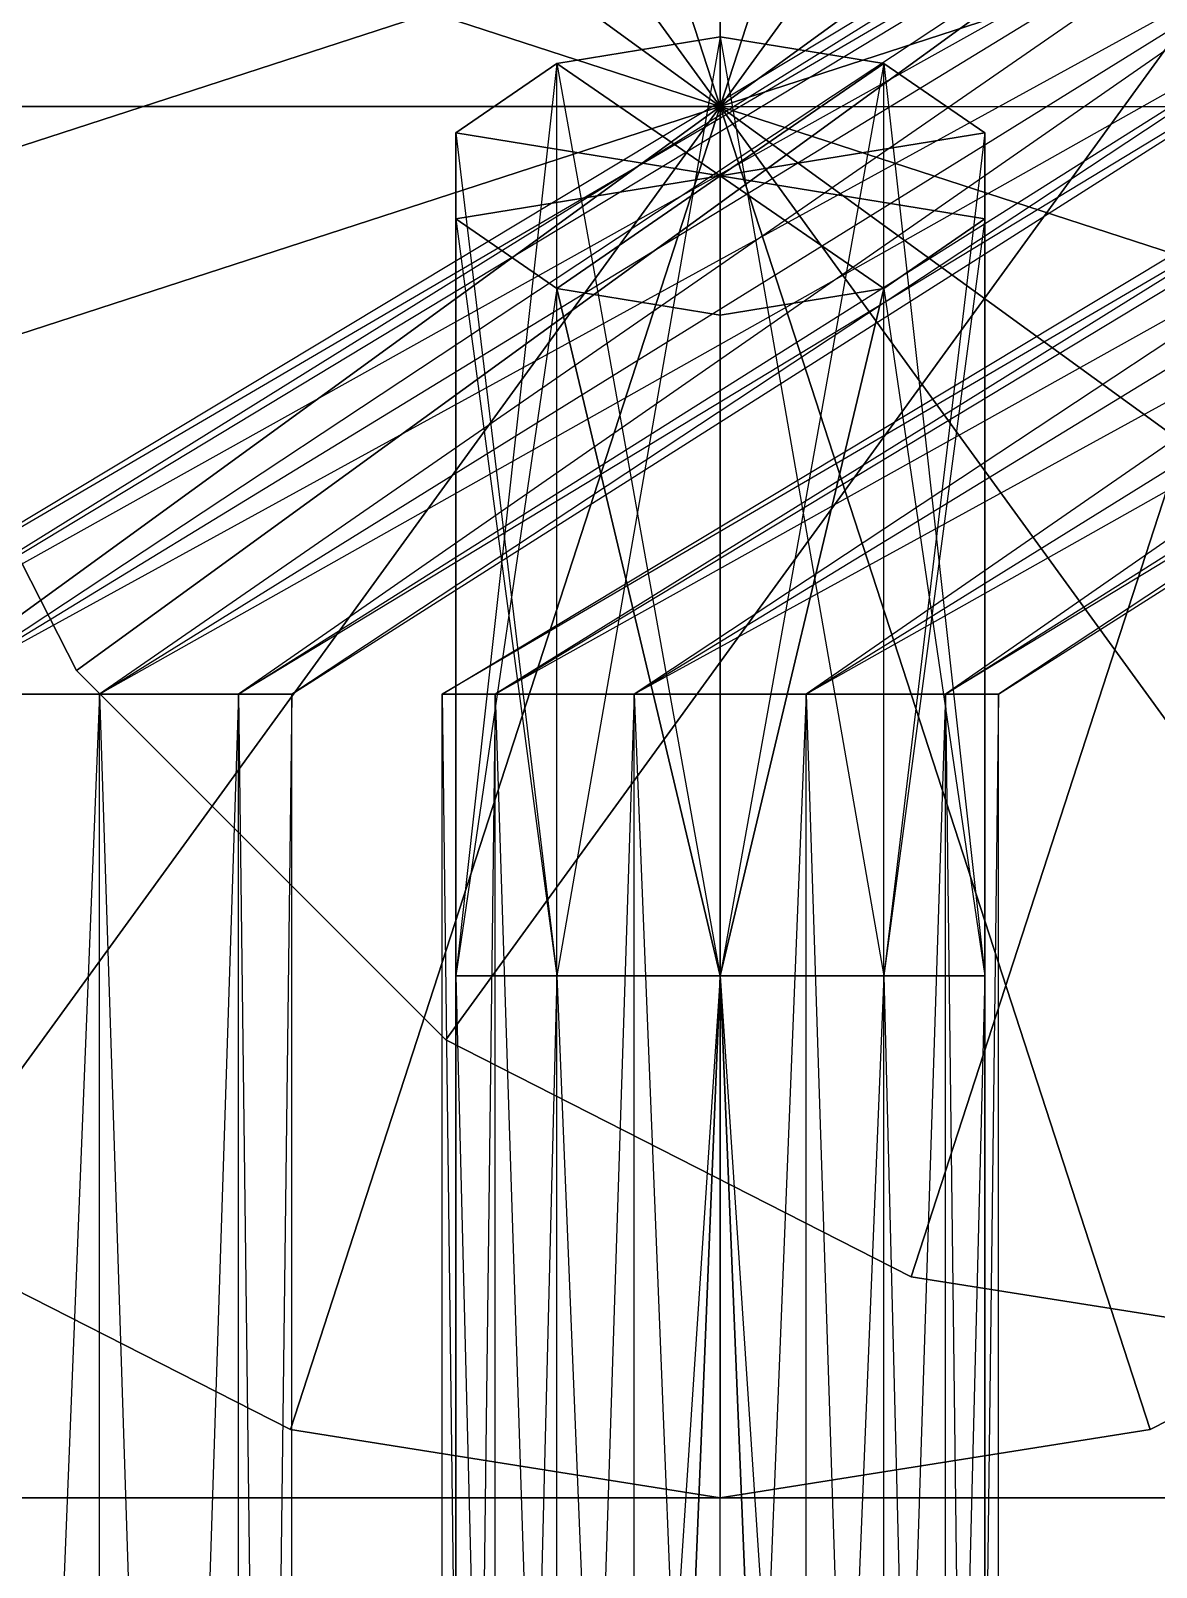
# Model space of a CAD drawing. Extents: x 0 to 4960, y -79 to 258.
# Drawn here: x 900.49 to 932.34, y 17.72 to 61.2 of the extents above; entities that cross this region are included whole.
import ezdxf

# ---------------------------------------------------------------- set-up
doc = ezdxf.new("R2010")
doc.units = 0
doc.layers.add('UB3D', color=1, linetype='CONTINUOUS')

msp = doc.modelspace()

# ---------------------------------------------------------------- linework, layer by layer
at = {"layer": 'UB3D', "color": 53}
for points in [[(920, 59.055118, -1240.944882), (920.00002, 98.425217, -1240.944882), (907.833996, 96.498308, -1240.944882)], [(920, 59.055118, -959.055118), (907.833996, 96.498308, -959.055118), (920.00002, 98.425217, -959.055118)], [(920, 59.055118, -2820.944882), (920.00002, 98.425217, -2820.944882), (907.833996, 96.498308, -2820.944882)], [(920, 59.055118, -2539.055118), (907.833996, 96.498308, -2539.055118), (920.00002, 98.425217, -2539.055118)], [(920, 59.055118, -1240.944882), (932.166004, 96.498308, -1240.944882), (920.00002, 98.425217, -1240.944882)], [(920, 59.055118, -959.055118), (920.00002, 98.425217, -959.055118), (932.166004, 96.498308, -959.055118)], [(920, 59.055118, -2820.944882), (932.166004, 96.498308, -2820.944882), (920.00002, 98.425217, -2820.944882)], [(920, 59.055118, -2539.055118), (920.00002, 98.425217, -2539.055118), (932.166004, 96.498308, -2539.055118)], [(920, 59.055118, -1240.944882), (907.833996, 96.498308, -1240.944882), (896.858868, 90.906201, -1240.944882)], [(920, 59.055118, -959.055118), (896.858868, 90.906201, -959.055118), (907.833996, 96.498308, -959.055118)], [(920, 59.055118, -2820.944882), (907.833996, 96.498308, -2820.944882), (896.858868, 90.906201, -2820.944882)], [(920, 59.055118, -2539.055118), (896.858868, 90.906201, -2539.055118), (907.833996, 96.498308, -2539.055118)], [(920, 59.055118, -1240.944882), (943.141132, 90.906201, -1240.944882), (932.166004, 96.498308, -1240.944882)], [(920, 59.055118, -959.055118), (932.166004, 96.498308, -959.055118), (943.141132, 90.906201, -959.055118)], [(920, 59.055118, -2820.944882), (943.141132, 90.906201, -2820.944882), (932.166004, 96.498308, -2820.944882)], [(920, 59.055118, -2539.055118), (932.166004, 96.498308, -2539.055118), (943.141132, 90.906201, -2539.055118)], [(920, 59.055118, -1240.944882), (896.858868, 90.906201, -1240.944882), (888.148957, 82.196289, -1240.944882)], [(920, 59.055118, -959.055118), (888.148957, 82.196289, -959.055118), (896.858868, 90.906201, -959.055118)], [(920, 59.055118, -2820.944882), (896.858868, 90.906201, -2820.944882), (888.148957, 82.196289, -2820.944882)], [(920, 59.055118, -2539.055118), (888.148957, 82.196289, -2539.055118), (896.858868, 90.906201, -2539.055118)], [(920, 59.055118, -1240.944882), (951.851043, 82.196289, -1240.944882), (943.141132, 90.906201, -1240.944882)], [(920, 59.055118, -959.055118), (943.141132, 90.906201, -959.055118), (951.851043, 82.196289, -959.055118)], [(920, 59.055118, -2820.944882), (951.851043, 82.196289, -2820.944882), (943.141132, 90.906201, -2820.944882)], [(920, 59.055118, -2539.055118), (943.141132, 90.906201, -2539.055118), (951.851043, 82.196289, -2539.055118)], [(920, 59.055118, -1240.944882), (888.148957, 82.196289, -1240.944882), (882.55685, 71.221161, -1240.944882)], [(920, 59.055118, -959.055118), (882.55685, 71.221161, -959.055118), (888.148957, 82.196289, -959.055118)], [(920, 59.055118, -2820.944882), (888.148957, 82.196289, -2820.944882), (882.55685, 71.221161, -2820.944882)], [(920, 59.055118, -2539.055118), (882.55685, 71.221161, -2539.055118), (888.148957, 82.196289, -2539.055118)], [(920, 59.055118, -1240.944882), (957.44315, 71.221161, -1240.944882), (951.851043, 82.196289, -1240.944882)], [(920, 59.055118, -959.055118), (951.851043, 82.196289, -959.055118), (957.44315, 71.221161, -959.055118)], [(920, 59.055118, -2820.944882), (957.44315, 71.221161, -2820.944882), (951.851043, 82.196289, -2820.944882)], [(920, 59.055118, -2539.055118), (951.851043, 82.196289, -2539.055118), (957.44315, 71.221161, -2539.055118)], [(920, 59.055118, -1240.944882), (882.55685, 71.221161, -1240.944882), (880.629941, 59.055138, -1240.944882)], [(920, 59.055118, -959.055118), (880.629941, 59.055098, -959.055118), (882.55685, 71.221161, -959.055118)], [(920, 59.055118, -2820.944882), (882.55685, 71.221161, -2820.944882), (880.629941, 59.055138, -2820.944882)], [(920, 59.055118, -2539.055118), (880.629941, 59.055098, -2539.055118), (882.55685, 71.221161, -2539.055118)], [(920, 59.055118, -1240.944882), (959.370059, 59.055138, -1240.944882), (957.44315, 71.221161, -1240.944882)], [(920, 59.055118, -2820.944882), (959.370059, 59.055138, -2820.944882), (957.44315, 71.221161, -2820.944882)], [(940, 70.866142, -3565.511811), (892.755925, 70.866161, -3565.511811), (895.068216, 56.266894, -3565.511811)], [(940, 70.866142, -3354.488189), (895.068216, 56.266894, -3354.488189), (892.755925, 70.866122, -3354.488189)], [(940, 70.866142, -3565.511811), (895.068216, 56.266894, -3565.511811), (901.778744, 43.09674, -3565.511811)], [(940, 70.866142, -3354.488189), (901.778744, 43.09674, -3354.488189), (895.068216, 56.266894, -3354.488189)], [(940, 70.866142, -3565.511811), (901.778744, 43.09674, -3565.511811), (912.230638, 32.644847, -3565.511811)], [(940, 70.866142, -3354.488189), (912.230638, 32.644847, -3354.488189), (901.778744, 43.09674, -3354.488189)], [(940, 70.866142, -3565.511811), (912.230638, 32.644847, -3565.511811), (925.400792, 25.934318, -3565.511811)], [(940, 70.866142, -3354.488189), (925.400792, 25.934318, -3354.488189), (912.230638, 32.644847, -3354.488189)], [(940, 70.866142, -3565.511811), (925.400792, 25.934318, -3565.511811), (940.00002, 23.622028, -3565.511811)], [(940, 70.866142, -3354.488189), (940.00002, 23.622028, -3354.488189), (925.400792, 25.934318, -3354.488189)], [(920, 59.055118, -1240.944882), (880.629941, 59.055138, -1240.944882), (882.55685, 46.889075, -1240.944882)], [(920, 59.055118, -2820.944882), (880.629941, 59.055138, -2820.944882), (882.55685, 46.889075, -2820.944882)], [(920, 59.055118, -959.055118), (882.55685, 46.889075, -959.055118), (880.629941, 59.055098, -959.055118)], [(920, 59.055118, -2539.055118), (882.55685, 46.889075, -2539.055118), (880.629941, 59.055098, -2539.055118)], [(920, 59.055118, -1240.944882), (882.55685, 46.889075, -1240.944882), (888.148957, 35.913947, -1240.944882)], [(920, 59.055118, -959.055118), (888.148957, 35.913947, -959.055118), (882.55685, 46.889075, -959.055118)], [(920, 59.055118, -2820.944882), (882.55685, 46.889075, -2820.944882), (888.148957, 35.913947, -2820.944882)], [(920, 59.055118, -2539.055118), (888.148957, 35.913947, -2539.055118), (882.55685, 46.889075, -2539.055118)], [(920, 59.055118, -1240.944882), (888.148957, 35.913947, -1240.944882), (896.858868, 27.204036, -1240.944882)], [(920, 59.055118, -959.055118), (896.858868, 27.204036, -959.055118), (888.148957, 35.913947, -959.055118)], [(920, 59.055118, -2820.944882), (888.148957, 35.913947, -2820.944882), (896.858868, 27.204036, -2820.944882)], [(920, 59.055118, -2539.055118), (896.858868, 27.204036, -2539.055118), (888.148957, 35.913947, -2539.055118)], [(920, 59.055118, -1240.944882), (896.858868, 27.204036, -1240.944882), (907.833996, 21.611928, -1240.944882)], [(920, 59.055118, -959.055118), (907.833996, 21.611928, -959.055118), (896.858868, 27.204036, -959.055118)], [(920, 59.055118, -2820.944882), (896.858868, 27.204036, -2820.944882), (907.833996, 21.611928, -2820.944882)], [(920, 59.055118, -2539.055118), (907.833996, 21.611928, -2539.055118), (896.858868, 27.204036, -2539.055118)], [(920, 59.055118, -1240.944882), (907.833996, 21.611928, -1240.944882), (920.00002, 19.68502, -1240.944882)], [(920, 59.055118, -959.055118), (920.00002, 19.68502, -959.055118), (907.833996, 21.611928, -959.055118)], [(920, 59.055118, -2820.944882), (907.833996, 21.611928, -2820.944882), (920.00002, 19.68502, -2820.944882)], [(920, 59.055118, -2539.055118), (920.00002, 19.68502, -2539.055118), (907.833996, 21.611928, -2539.055118)], [(920, 59.055118, -1240.944882), (920.00002, 19.68502, -1240.944882), (932.166004, 21.611928, -1240.944882)], [(920, 59.055118, -1240.944882), (932.166004, 21.611928, -1240.944882), (943.141132, 27.204036, -1240.944882)], [(920, 59.055118, -1240.944882), (943.141132, 27.204036, -1240.944882), (951.851043, 35.913947, -1240.944882)], [(920, 59.055118, -1240.944882), (951.851043, 35.913947, -1240.944882), (957.44315, 46.889075, -1240.944882)], [(920, 59.055118, -959.055118), (959.370059, 59.055098, -959.055118), (957.44315, 46.889075, -959.055118)], [(920, 59.055118, -959.055118), (957.44315, 46.889075, -959.055118), (951.851043, 35.913947, -959.055118)], [(920, 59.055118, -959.055118), (951.851043, 35.913947, -959.055118), (943.141132, 27.204036, -959.055118)], [(920, 59.055118, -959.055118), (943.141132, 27.204036, -959.055118), (932.166004, 21.611928, -959.055118)], [(920, 59.055118, -959.055118), (932.166004, 21.611928, -959.055118), (920.00002, 19.68502, -959.055118)], [(920, 59.055118, -2820.944882), (920.00002, 19.68502, -2820.944882), (932.166004, 21.611928, -2820.944882)], [(920, 59.055118, -2820.944882), (932.166004, 21.611928, -2820.944882), (943.141132, 27.204036, -2820.944882)], [(920, 59.055118, -2820.944882), (943.141132, 27.204036, -2820.944882), (951.851043, 35.913947, -2820.944882)], [(920, 59.055118, -2820.944882), (951.851043, 35.913947, -2820.944882), (957.44315, 46.889075, -2820.944882)], [(920, 59.055118, -2539.055118), (959.370059, 59.055098, -2539.055118), (957.44315, 46.889075, -2539.055118)], [(920, 59.055118, -2539.055118), (957.44315, 46.889075, -2539.055118), (951.851043, 35.913947, -2539.055118)], [(920, 59.055118, -2539.055118), (951.851043, 35.913947, -2539.055118), (943.141132, 27.204036, -2539.055118)], [(920, 59.055118, -2539.055118), (943.141132, 27.204036, -2539.055118), (932.166004, 21.611928, -2539.055118)], [(920, 59.055118, -2539.055118), (932.166004, 21.611928, -2539.055118), (920.00002, 19.68502, -2539.055118)], [(901.778744, 43.09674, -3565.511811), (895.068216, 56.266894, -3565.511811), (895.068216, 56.266894, -3354.488189), (901.778744, 43.09674, -3354.488189)], [(912.230638, 32.644847, -3565.511811), (901.778744, 43.09674, -3565.511811), (901.778744, 43.09674, -3354.488189), (912.230638, 32.644847, -3354.488189)], [(925.400792, 25.934318, -3565.511811), (912.230638, 32.644847, -3565.511811), (912.230638, 32.644847, -3354.488189), (925.400792, 25.934318, -3354.488189)], [(907.833996, 21.611928, -1240.944882), (896.858868, 27.204036, -1240.944882), (896.858868, 27.204036, -959.055118), (907.833996, 21.611928, -959.055118)], [(907.833996, 21.611928, -2820.944882), (896.858868, 27.204036, -2820.944882), (896.858868, 27.204036, -2539.055118), (907.833996, 21.611928, -2539.055118)], [(943.141132, 27.204036, -1240.944882), (932.166004, 21.611928, -1240.944882), (932.166004, 21.611928, -959.055118), (943.141132, 27.204036, -959.055118)], [(943.141132, 27.204036, -2820.944882), (932.166004, 21.611928, -2820.944882), (932.166004, 21.611928, -2539.055118), (943.141132, 27.204036, -2539.055118)], [(940.00002, 23.622028, -3565.511811), (925.400792, 25.934318, -3565.511811), (925.400792, 25.934318, -3354.488189), (940.00002, 23.622028, -3354.488189)], [(920.00002, 19.68502, -1240.944882), (907.833996, 21.611928, -1240.944882), (907.833996, 21.611928, -959.055118), (920.00002, 19.68502, -959.055118)], [(920.00002, 19.68502, -2820.944882), (907.833996, 21.611928, -2820.944882), (907.833996, 21.611928, -2539.055118), (920.00002, 19.68502, -2539.055118)], [(932.166004, 21.611928, -1240.944882), (920.00002, 19.68502, -1240.944882), (920.00002, 19.68502, -959.055118), (932.166004, 21.611928, -959.055118)], [(932.166004, 21.611928, -2820.944882), (920.00002, 19.68502, -2820.944882), (920.00002, 19.68502, -2539.055118), (932.166004, 21.611928, -2539.055118)]]:
    msp.add_3dface(points, dxfattribs=at)
at = {"layer": 'UB3D', "color": 254}
for points in [[(939.370079, 70.065157, -1575.370079), (892.125984, 42.423071, -1580), (939.370079, 70.870118, -1580)], [(892.125984, 42.423071, -1580), (939.370079, 70.870118, -1580), (893.629921, 42.423071, -1584.629921)], [(939.370079, 70.870118, -1580), (893.629921, 42.423071, -1584.629921), (939.370079, 70.065157, -1584.629921)], [(959.370079, 70.065157, -3075.370079), (912.125984, 42.423071, -3080), (959.370079, 70.870118, -3080)], [(912.125984, 42.423071, -3080), (959.370079, 70.870118, -3080), (913.629921, 42.423071, -3084.629921)], [(959.370079, 70.870118, -3080), (913.629921, 42.423071, -3084.629921), (959.370079, 70.065157, -3084.629921)], [(893.629921, 42.423071, -1575.370079), (939.370079, 70.065157, -1575.370079), (892.125984, 42.423071, -1580)], [(939.370079, 67.957953, -1572.511811), (893.629921, 42.423071, -1575.370079), (939.370079, 70.065157, -1575.370079)], [(893.629921, 42.423071, -1584.629921), (939.370079, 70.065157, -1584.629921), (897.566929, 42.423071, -1587.488189)], [(939.370079, 70.065157, -1584.629921), (897.566929, 42.423071, -1587.488189), (939.370079, 67.957953, -1587.488189)], [(913.629921, 42.423071, -3075.370079), (959.370079, 70.065157, -3075.370079), (912.125984, 42.423071, -3080)], [(959.370079, 67.957953, -3072.511811), (913.629921, 42.423071, -3075.370079), (959.370079, 70.065157, -3075.370079)], [(913.629921, 42.423071, -3084.629921), (959.370079, 70.065157, -3084.629921), (917.566929, 42.423071, -3087.488189)], [(959.370079, 70.065157, -3084.629921), (917.566929, 42.423071, -3087.488189), (959.370079, 67.957953, -3087.488189)], [(897.566929, 42.423071, -1572.511811), (939.370079, 67.957953, -1572.511811), (893.629921, 42.423071, -1575.370079)], [(939.370079, 65.353465, -1572.511811), (897.566929, 42.423071, -1572.511811), (939.370079, 67.957953, -1572.511811)], [(897.566929, 42.423071, -1587.488189), (939.370079, 67.957953, -1587.488189), (902.433071, 42.423071, -1587.488189)], [(939.370079, 67.957953, -1587.488189), (902.433071, 42.423071, -1587.488189), (939.370079, 65.353465, -1587.488189)], [(917.566929, 42.423071, -3072.511811), (959.370079, 67.957953, -3072.511811), (913.629921, 42.423071, -3075.370079)], [(959.370079, 65.353465, -3072.511811), (917.566929, 42.423071, -3072.511811), (959.370079, 67.957953, -3072.511811)], [(917.566929, 42.423071, -3087.488189), (959.370079, 67.957953, -3087.488189), (922.433071, 42.423071, -3087.488189)], [(959.370079, 67.957953, -3087.488189), (922.433071, 42.423071, -3087.488189), (959.370079, 65.353465, -3087.488189)], [(902.433071, 42.423071, -1572.511811), (939.370079, 65.353465, -1572.511811), (897.566929, 42.423071, -1572.511811)], [(939.370079, 63.246299, -1575.370079), (902.433071, 42.423071, -1572.511811), (939.370079, 65.353465, -1572.511811)], [(902.433071, 42.423071, -1587.488189), (939.370079, 65.353465, -1587.488189), (906.370079, 42.423071, -1584.629921)], [(939.370079, 65.353465, -1587.488189), (906.370079, 42.423071, -1584.629921), (939.370079, 63.246299, -1584.629921)], [(922.433071, 42.423071, -3072.511811), (959.370079, 65.353465, -3072.511811), (917.566929, 42.423071, -3072.511811)], [(959.370079, 63.246299, -3075.370079), (922.433071, 42.423071, -3072.511811), (959.370079, 65.353465, -3072.511811)], [(922.433071, 42.423071, -3087.488189), (959.370079, 65.353465, -3087.488189), (926.370079, 42.423071, -3084.629921)], [(959.370079, 65.353465, -3087.488189), (926.370079, 42.423071, -3084.629921), (959.370079, 63.246299, -3084.629921)], [(906.370079, 42.423071, -1580), (939.370079, 63.246299, -1575.370079), (902.433071, 42.423071, -1572.511811)], [(939.370079, 62.441339, -1580), (906.370079, 42.423071, -1580), (939.370079, 63.246299, -1575.370079)], [(906.370079, 42.423071, -1584.629921), (939.370079, 63.246299, -1584.629921), (907.874016, 42.423071, -1580)], [(939.370079, 63.246299, -1584.629921), (907.874016, 42.423071, -1580), (939.370079, 62.441339, -1580)], [(926.370079, 42.423071, -3080), (959.370079, 63.246299, -3075.370079), (922.433071, 42.423071, -3072.511811)], [(959.370079, 62.441339, -3080), (926.370079, 42.423071, -3080), (959.370079, 63.246299, -3075.370079)], [(926.370079, 42.423071, -3084.629921), (959.370079, 63.246299, -3084.629921), (927.874016, 42.423071, -3080)], [(959.370079, 63.246299, -3084.629921), (927.874016, 42.423071, -3080), (959.370079, 62.441339, -3080)], [(907.874016, 42.423071, -1580), (939.370079, 62.441339, -1580), (906.370079, 42.423071, -1580)], [(927.874016, 42.423071, -3080), (959.370079, 62.441339, -3080), (926.370079, 42.423071, -3080)], [(915.370079, 60.275591, -1260.629921), (920, 34.452008, -1307.874016), (920, 61.027598, -1260.629921)], [(915.370079, 60.275591, -1260.629921), (915.370079, 60.275591, -1103.149606), (920, 61.027598, -1260.629921)], [(915.370079, 60.275591, -1103.149606), (920, 61.027598, -1260.629921), (920, 61.027598, -1103.149606)], [(920, 57.090472, -1103.149606), (920, 61.027598, -1103.149606), (915.370079, 60.275591, -1103.149606)], [(920, 34.452008, -892.125984), (920, 61.027598, -939.370079), (915.370079, 34.452008, -893.629921)], [(920, 61.027598, -939.370079), (915.370079, 34.452008, -893.629921), (915.370079, 60.275591, -939.370079)], [(920, 61.027598, -939.370079), (920, 61.027598, -1096.850394), (915.370079, 60.275591, -939.370079)], [(920, 61.027598, -1096.850394), (915.370079, 60.275591, -939.370079), (915.370079, 60.275591, -1096.850394)], [(920, 57.090472, -1096.850394), (915.370079, 60.275591, -1096.850394), (920, 61.027598, -1096.850394)], [(915.370079, 60.275591, -2840.629921), (920, 34.452008, -2887.874016), (920, 61.027598, -2840.629921)], [(915.370079, 60.275591, -2840.629921), (915.370079, 60.275591, -2683.149606), (920, 61.027598, -2840.629921)], [(915.370079, 60.275591, -2683.149606), (920, 61.027598, -2840.629921), (920, 61.027598, -2683.149606)], [(920, 57.090472, -2683.149606), (920, 61.027598, -2683.149606), (915.370079, 60.275591, -2683.149606)], [(920, 34.452008, -2472.125984), (920, 61.027598, -2519.370079), (915.370079, 34.452008, -2473.629921)], [(920, 61.027598, -2519.370079), (915.370079, 34.452008, -2473.629921), (915.370079, 60.275591, -2519.370079)], [(920, 61.027598, -2519.370079), (920, 61.027598, -2676.850394), (915.370079, 60.275591, -2519.370079)], [(920, 61.027598, -2676.850394), (915.370079, 60.275591, -2519.370079), (915.370079, 60.275591, -2676.850394)], [(920, 57.090472, -2676.850394), (915.370079, 60.275591, -2676.850394), (920, 61.027598, -2676.850394)], [(920, 34.452008, -1307.874016), (920, 61.027598, -1260.629921), (924.629921, 34.452008, -1306.370079)], [(920, 61.027598, -1260.629921), (924.629921, 34.452008, -1306.370079), (924.629921, 60.275591, -1260.629921)], [(920, 61.027598, -1260.629921), (920, 61.027598, -1103.149606), (924.629921, 60.275591, -1260.629921)], [(920, 61.027598, -1103.149606), (924.629921, 60.275591, -1260.629921), (924.629921, 60.275591, -1103.149606)], [(920, 57.090472, -1103.149606), (924.629921, 60.275591, -1103.149606), (920, 61.027598, -1103.149606)], [(924.629921, 60.275591, -939.370079), (920, 34.452008, -892.125984), (920, 61.027598, -939.370079)], [(924.629921, 60.275591, -939.370079), (924.629921, 60.275591, -1096.850394), (920, 61.027598, -939.370079)], [(924.629921, 60.275591, -1096.850394), (920, 61.027598, -939.370079), (920, 61.027598, -1096.850394)], [(920, 57.090472, -1096.850394), (920, 61.027598, -1096.850394), (924.629921, 60.275591, -1096.850394)], [(920, 34.452008, -2887.874016), (920, 61.027598, -2840.629921), (924.629921, 34.452008, -2886.370079)], [(920, 61.027598, -2840.629921), (924.629921, 34.452008, -2886.370079), (924.629921, 60.275591, -2840.629921)], [(920, 61.027598, -2840.629921), (920, 61.027598, -2683.149606), (924.629921, 60.275591, -2840.629921)], [(920, 61.027598, -2683.149606), (924.629921, 60.275591, -2840.629921), (924.629921, 60.275591, -2683.149606)], [(920, 57.090472, -2683.149606), (924.629921, 60.275591, -2683.149606), (920, 61.027598, -2683.149606)], [(924.629921, 60.275591, -2519.370079), (920, 34.452008, -2472.125984), (920, 61.027598, -2519.370079)], [(924.629921, 60.275591, -2519.370079), (924.629921, 60.275591, -2676.850394), (920, 61.027598, -2519.370079)], [(924.629921, 60.275591, -2676.850394), (920, 61.027598, -2519.370079), (920, 61.027598, -2676.850394)], [(920, 57.090472, -2676.850394), (920, 61.027598, -2676.850394), (924.629921, 60.275591, -2676.850394)], [(912.511811, 58.307047, -1260.629921), (915.370079, 34.452008, -1306.370079), (915.370079, 60.275591, -1260.629921)], [(912.511811, 58.307047, -1260.629921), (912.511811, 58.307047, -1103.149606), (915.370079, 60.275591, -1260.629921)], [(912.511811, 58.307047, -1103.149606), (915.370079, 60.275591, -1260.629921), (915.370079, 60.275591, -1103.149606)], [(920, 57.090472, -1103.149606), (915.370079, 60.275591, -1103.149606), (912.511811, 58.307047, -1103.149606)], [(915.370079, 34.452008, -893.629921), (915.370079, 60.275591, -939.370079), (912.511811, 34.452008, -897.566929)], [(915.370079, 60.275591, -939.370079), (912.511811, 34.452008, -897.566929), (912.511811, 58.307047, -939.370079)], [(915.370079, 60.275591, -939.370079), (915.370079, 60.275591, -1096.850394), (912.511811, 58.307047, -939.370079)], [(915.370079, 60.275591, -1096.850394), (912.511811, 58.307047, -939.370079), (912.511811, 58.307047, -1096.850394)], [(920, 57.090472, -1096.850394), (912.511811, 58.307047, -1096.850394), (915.370079, 60.275591, -1096.850394)], [(912.511811, 58.307047, -2840.629921), (915.370079, 34.452008, -2886.370079), (915.370079, 60.275591, -2840.629921)], [(912.511811, 58.307047, -2840.629921), (912.511811, 58.307047, -2683.149606), (915.370079, 60.275591, -2840.629921)], [(912.511811, 58.307047, -2683.149606), (915.370079, 60.275591, -2840.629921), (915.370079, 60.275591, -2683.149606)], [(920, 57.090472, -2683.149606), (915.370079, 60.275591, -2683.149606), (912.511811, 58.307047, -2683.149606)], [(915.370079, 34.452008, -2473.629921), (915.370079, 60.275591, -2519.370079), (912.511811, 34.452008, -2477.566929)], [(915.370079, 60.275591, -2519.370079), (912.511811, 34.452008, -2477.566929), (912.511811, 58.307047, -2519.370079)], [(915.370079, 60.275591, -2519.370079), (915.370079, 60.275591, -2676.850394), (912.511811, 58.307047, -2519.370079)], [(915.370079, 60.275591, -2676.850394), (912.511811, 58.307047, -2519.370079), (912.511811, 58.307047, -2676.850394)], [(920, 57.090472, -2676.850394), (912.511811, 58.307047, -2676.850394), (915.370079, 60.275591, -2676.850394)], [(915.370079, 34.452008, -1306.370079), (915.370079, 60.275591, -1260.629921), (920, 34.452008, -1307.874016)], [(915.370079, 34.452008, -2886.370079), (915.370079, 60.275591, -2840.629921), (920, 34.452008, -2887.874016)], [(920, 57.090472, -1103.149606), (927.488189, 58.307047, -1103.149606), (924.629921, 60.275591, -1103.149606)], [(924.629921, 34.452008, -893.629921), (924.629921, 60.275591, -939.370079), (920, 34.452008, -892.125984)], [(920, 57.090472, -1096.850394), (924.629921, 60.275591, -1096.850394), (927.488189, 58.307047, -1096.850394)], [(920, 57.090472, -2683.149606), (927.488189, 58.307047, -2683.149606), (924.629921, 60.275591, -2683.149606)], [(924.629921, 34.452008, -2473.629921), (924.629921, 60.275591, -2519.370079), (920, 34.452008, -2472.125984)], [(920, 57.090472, -2676.850394), (924.629921, 60.275591, -2676.850394), (927.488189, 58.307047, -2676.850394)], [(924.629921, 34.452008, -1306.370079), (924.629921, 60.275591, -1260.629921), (927.488189, 34.452008, -1302.433071)], [(924.629921, 60.275591, -1260.629921), (927.488189, 34.452008, -1302.433071), (927.488189, 58.307047, -1260.629921)], [(924.629921, 60.275591, -1260.629921), (924.629921, 60.275591, -1103.149606), (927.488189, 58.307047, -1260.629921)], [(924.629921, 60.275591, -1103.149606), (927.488189, 58.307047, -1260.629921), (927.488189, 58.307047, -1103.149606)], [(927.488189, 58.307047, -939.370079), (924.629921, 34.452008, -893.629921), (924.629921, 60.275591, -939.370079)], [(927.488189, 58.307047, -939.370079), (927.488189, 58.307047, -1096.850394), (924.629921, 60.275591, -939.370079)], [(927.488189, 58.307047, -1096.850394), (924.629921, 60.275591, -939.370079), (924.629921, 60.275591, -1096.850394)], [(924.629921, 34.452008, -2886.370079), (924.629921, 60.275591, -2840.629921), (927.488189, 34.452008, -2882.433071)], [(924.629921, 60.275591, -2840.629921), (927.488189, 34.452008, -2882.433071), (927.488189, 58.307047, -2840.629921)], [(924.629921, 60.275591, -2840.629921), (924.629921, 60.275591, -2683.149606), (927.488189, 58.307047, -2840.629921)], [(924.629921, 60.275591, -2683.149606), (927.488189, 58.307047, -2840.629921), (927.488189, 58.307047, -2683.149606)], [(927.488189, 58.307047, -2519.370079), (924.629921, 34.452008, -2473.629921), (924.629921, 60.275591, -2519.370079)], [(927.488189, 58.307047, -2519.370079), (927.488189, 58.307047, -2676.850394), (924.629921, 60.275591, -2519.370079)], [(927.488189, 58.307047, -2676.850394), (924.629921, 60.275591, -2519.370079), (924.629921, 60.275591, -2676.850394)], [(912.511811, 55.873898, -1260.629921), (912.511811, 34.452008, -1302.433071), (912.511811, 58.307047, -1260.629921)], [(912.511811, 34.452008, -1302.433071), (912.511811, 58.307047, -1260.629921), (915.370079, 34.452008, -1306.370079)], [(912.511811, 55.873898, -1260.629921), (912.511811, 55.873898, -1103.149606), (912.511811, 58.307047, -1260.629921)], [(912.511811, 55.873898, -1103.149606), (912.511811, 58.307047, -1260.629921), (912.511811, 58.307047, -1103.149606)], [(920, 57.090472, -1103.149606), (912.511811, 58.307047, -1103.149606), (912.511811, 55.873898, -1103.149606)], [(912.511811, 34.452008, -897.566929), (912.511811, 58.307047, -939.370079), (912.511811, 34.452008, -902.433071)], [(912.511811, 58.307047, -939.370079), (912.511811, 34.452008, -902.433071), (912.511811, 55.873898, -939.370079)], [(912.511811, 58.307047, -939.370079), (912.511811, 58.307047, -1096.850394), (912.511811, 55.873898, -939.370079)], [(912.511811, 58.307047, -1096.850394), (912.511811, 55.873898, -939.370079), (912.511811, 55.873898, -1096.850394)], [(920, 57.090472, -1096.850394), (912.511811, 55.873898, -1096.850394), (912.511811, 58.307047, -1096.850394)], [(912.511811, 55.873898, -2840.629921), (912.511811, 34.452008, -2882.433071), (912.511811, 58.307047, -2840.629921)], [(912.511811, 34.452008, -2882.433071), (912.511811, 58.307047, -2840.629921), (915.370079, 34.452008, -2886.370079)], [(912.511811, 55.873898, -2840.629921), (912.511811, 55.873898, -2683.149606), (912.511811, 58.307047, -2840.629921)], [(912.511811, 55.873898, -2683.149606), (912.511811, 58.307047, -2840.629921), (912.511811, 58.307047, -2683.149606)], [(920, 57.090472, -2683.149606), (912.511811, 58.307047, -2683.149606), (912.511811, 55.873898, -2683.149606)], [(912.511811, 34.452008, -2477.566929), (912.511811, 58.307047, -2519.370079), (912.511811, 34.452008, -2482.433071)], [(912.511811, 58.307047, -2519.370079), (912.511811, 34.452008, -2482.433071), (912.511811, 55.873898, -2519.370079)], [(912.511811, 58.307047, -2519.370079), (912.511811, 58.307047, -2676.850394), (912.511811, 55.873898, -2519.370079)], [(912.511811, 58.307047, -2676.850394), (912.511811, 55.873898, -2519.370079), (912.511811, 55.873898, -2676.850394)], [(920, 57.090472, -2676.850394), (912.511811, 55.873898, -2676.850394), (912.511811, 58.307047, -2676.850394)], [(920, 57.090472, -1103.149606), (927.488189, 55.873898, -1103.149606), (927.488189, 58.307047, -1103.149606)], [(920, 57.090472, -1096.850394), (927.488189, 58.307047, -1096.850394), (927.488189, 55.873898, -1096.850394)], [(920, 57.090472, -2683.149606), (927.488189, 55.873898, -2683.149606), (927.488189, 58.307047, -2683.149606)], [(920, 57.090472, -2676.850394), (927.488189, 58.307047, -2676.850394), (927.488189, 55.873898, -2676.850394)], [(927.488189, 34.452008, -897.566929), (927.488189, 58.307047, -939.370079), (924.629921, 34.452008, -893.629921)], [(927.488189, 34.452008, -2477.566929), (927.488189, 58.307047, -2519.370079), (924.629921, 34.452008, -2473.629921)], [(927.488189, 34.452008, -1302.433071), (927.488189, 58.307047, -1260.629921), (927.488189, 34.452008, -1297.566929)], [(927.488189, 58.307047, -1260.629921), (927.488189, 34.452008, -1297.566929), (927.488189, 55.873898, -1260.629921)], [(927.488189, 58.307047, -1260.629921), (927.488189, 58.307047, -1103.149606), (927.488189, 55.873898, -1260.629921)], [(927.488189, 58.307047, -1103.149606), (927.488189, 55.873898, -1260.629921), (927.488189, 55.873898, -1103.149606)], [(927.488189, 55.873898, -939.370079), (927.488189, 34.452008, -897.566929), (927.488189, 58.307047, -939.370079)], [(927.488189, 55.873898, -939.370079), (927.488189, 55.873898, -1096.850394), (927.488189, 58.307047, -939.370079)], [(927.488189, 55.873898, -1096.850394), (927.488189, 58.307047, -939.370079), (927.488189, 58.307047, -1096.850394)], [(927.488189, 34.452008, -2882.433071), (927.488189, 58.307047, -2840.629921), (927.488189, 34.452008, -2877.566929)], [(927.488189, 58.307047, -2840.629921), (927.488189, 34.452008, -2877.566929), (927.488189, 55.873898, -2840.629921)], [(927.488189, 58.307047, -2840.629921), (927.488189, 58.307047, -2683.149606), (927.488189, 55.873898, -2840.629921)], [(927.488189, 58.307047, -2683.149606), (927.488189, 55.873898, -2840.629921), (927.488189, 55.873898, -2683.149606)], [(927.488189, 55.873898, -2519.370079), (927.488189, 34.452008, -2477.566929), (927.488189, 58.307047, -2519.370079)], [(927.488189, 55.873898, -2519.370079), (927.488189, 55.873898, -2676.850394), (927.488189, 58.307047, -2519.370079)], [(927.488189, 55.873898, -2676.850394), (927.488189, 58.307047, -2519.370079), (927.488189, 58.307047, -2676.850394)], [(920, 57.090472, -1103.149606), (912.511811, 55.873898, -1103.149606), (915.370079, 53.905315, -1103.149606)], [(920, 57.090472, -1096.850394), (915.370079, 53.905315, -1096.850394), (912.511811, 55.873898, -1096.850394)], [(920, 57.090472, -2683.149606), (912.511811, 55.873898, -2683.149606), (915.370079, 53.905315, -2683.149606)], [(920, 57.090472, -2676.850394), (915.370079, 53.905315, -2676.850394), (912.511811, 55.873898, -2676.850394)], [(920, 57.090472, -1103.149606), (915.370079, 53.905315, -1103.149606), (920, 53.153346, -1103.149606)], [(920, 57.090472, -1096.850394), (920, 53.153346, -1096.850394), (915.370079, 53.905315, -1096.850394)], [(920, 57.090472, -2683.149606), (915.370079, 53.905315, -2683.149606), (920, 53.153346, -2683.149606)], [(920, 57.090472, -2676.850394), (920, 53.153346, -2676.850394), (915.370079, 53.905315, -2676.850394)], [(920, 57.090472, -1103.149606), (920, 53.153346, -1103.149606), (924.629921, 53.905315, -1103.149606)], [(920, 57.090472, -1103.149606), (924.629921, 53.905315, -1103.149606), (927.488189, 55.873898, -1103.149606)], [(920, 57.090472, -1096.850394), (927.488189, 55.873898, -1096.850394), (924.629921, 53.905315, -1096.850394)], [(920, 57.090472, -1096.850394), (924.629921, 53.905315, -1096.850394), (920, 53.153346, -1096.850394)], [(920, 57.090472, -2683.149606), (920, 53.153346, -2683.149606), (924.629921, 53.905315, -2683.149606)], [(920, 57.090472, -2683.149606), (924.629921, 53.905315, -2683.149606), (927.488189, 55.873898, -2683.149606)], [(920, 57.090472, -2676.850394), (927.488189, 55.873898, -2676.850394), (924.629921, 53.905315, -2676.850394)], [(920, 57.090472, -2676.850394), (924.629921, 53.905315, -2676.850394), (920, 53.153346, -2676.850394)], [(915.370079, 53.905315, -1260.629921), (912.511811, 34.452008, -1297.566929), (912.511811, 55.873898, -1260.629921)], [(912.511811, 34.452008, -1297.566929), (912.511811, 55.873898, -1260.629921), (912.511811, 34.452008, -1302.433071)], [(915.370079, 53.905315, -1260.629921), (915.370079, 53.905315, -1103.149606), (912.511811, 55.873898, -1260.629921)], [(915.370079, 53.905315, -1103.149606), (912.511811, 55.873898, -1260.629921), (912.511811, 55.873898, -1103.149606)], [(912.511811, 34.452008, -902.433071), (912.511811, 55.873898, -939.370079), (915.370079, 34.452008, -906.370079)], [(912.511811, 55.873898, -939.370079), (915.370079, 34.452008, -906.370079), (915.370079, 53.905315, -939.370079)], [(912.511811, 55.873898, -939.370079), (912.511811, 55.873898, -1096.850394), (915.370079, 53.905315, -939.370079)], [(912.511811, 55.873898, -1096.850394), (915.370079, 53.905315, -939.370079), (915.370079, 53.905315, -1096.850394)], [(915.370079, 53.905315, -2840.629921), (912.511811, 34.452008, -2877.566929), (912.511811, 55.873898, -2840.629921)], [(912.511811, 34.452008, -2877.566929), (912.511811, 55.873898, -2840.629921), (912.511811, 34.452008, -2882.433071)], [(915.370079, 53.905315, -2840.629921), (915.370079, 53.905315, -2683.149606), (912.511811, 55.873898, -2840.629921)], [(915.370079, 53.905315, -2683.149606), (912.511811, 55.873898, -2840.629921), (912.511811, 55.873898, -2683.149606)], [(912.511811, 34.452008, -2482.433071), (912.511811, 55.873898, -2519.370079), (915.370079, 34.452008, -2486.370079)], [(912.511811, 55.873898, -2519.370079), (915.370079, 34.452008, -2486.370079), (915.370079, 53.905315, -2519.370079)], [(912.511811, 55.873898, -2519.370079), (912.511811, 55.873898, -2676.850394), (915.370079, 53.905315, -2519.370079)], [(912.511811, 55.873898, -2676.850394), (915.370079, 53.905315, -2519.370079), (915.370079, 53.905315, -2676.850394)], [(927.488189, 34.452008, -1297.566929), (927.488189, 55.873898, -1260.629921), (924.629921, 34.452008, -1293.629921)], [(927.488189, 55.873898, -1260.629921), (924.629921, 34.452008, -1293.629921), (924.629921, 53.905315, -1260.629921)], [(927.488189, 55.873898, -1260.629921), (927.488189, 55.873898, -1103.149606), (924.629921, 53.905315, -1260.629921)], [(927.488189, 55.873898, -1103.149606), (924.629921, 53.905315, -1260.629921), (924.629921, 53.905315, -1103.149606)], [(924.629921, 53.905315, -939.370079), (927.488189, 34.452008, -902.433071), (927.488189, 55.873898, -939.370079)], [(924.629921, 53.905315, -939.370079), (924.629921, 53.905315, -1096.850394), (927.488189, 55.873898, -939.370079)], [(924.629921, 53.905315, -1096.850394), (927.488189, 55.873898, -939.370079), (927.488189, 55.873898, -1096.850394)], [(927.488189, 34.452008, -2877.566929), (927.488189, 55.873898, -2840.629921), (924.629921, 34.452008, -2873.629921)], [(927.488189, 55.873898, -2840.629921), (924.629921, 34.452008, -2873.629921), (924.629921, 53.905315, -2840.629921)], [(927.488189, 55.873898, -2840.629921), (927.488189, 55.873898, -2683.149606), (924.629921, 53.905315, -2840.629921)], [(927.488189, 55.873898, -2683.149606), (924.629921, 53.905315, -2840.629921), (924.629921, 53.905315, -2683.149606)], [(924.629921, 53.905315, -2519.370079), (927.488189, 34.452008, -2482.433071), (927.488189, 55.873898, -2519.370079)], [(924.629921, 53.905315, -2519.370079), (924.629921, 53.905315, -2676.850394), (927.488189, 55.873898, -2519.370079)], [(924.629921, 53.905315, -2676.850394), (927.488189, 55.873898, -2519.370079), (927.488189, 55.873898, -2676.850394)], [(927.488189, 34.452008, -902.433071), (927.488189, 55.873898, -939.370079), (927.488189, 34.452008, -897.566929)], [(927.488189, 34.452008, -2482.433071), (927.488189, 55.873898, -2519.370079), (927.488189, 34.452008, -2477.566929)], [(920, 34.452008, -1293.629921), (915.370079, 53.905315, -1260.629921), (912.511811, 34.452008, -1297.566929)], [(920, 34.452008, -2873.629921), (915.370079, 53.905315, -2840.629921), (912.511811, 34.452008, -2877.566929)], [(920, 53.153346, -1260.629921), (920, 34.452008, -1293.629921), (915.370079, 53.905315, -1260.629921)], [(920, 53.153346, -1260.629921), (920, 53.153346, -1103.149606), (915.370079, 53.905315, -1260.629921)], [(920, 53.153346, -1103.149606), (915.370079, 53.905315, -1260.629921), (915.370079, 53.905315, -1103.149606)], [(915.370079, 34.452008, -906.370079), (915.370079, 53.905315, -939.370079), (920, 34.452008, -907.874016)], [(915.370079, 53.905315, -939.370079), (920, 34.452008, -907.874016), (920, 53.153346, -939.370079)], [(915.370079, 53.905315, -939.370079), (915.370079, 53.905315, -1096.850394), (920, 53.153346, -939.370079)], [(915.370079, 53.905315, -1096.850394), (920, 53.153346, -939.370079), (920, 53.153346, -1096.850394)], [(920, 53.153346, -2840.629921), (920, 34.452008, -2873.629921), (915.370079, 53.905315, -2840.629921)], [(920, 53.153346, -2840.629921), (920, 53.153346, -2683.149606), (915.370079, 53.905315, -2840.629921)], [(920, 53.153346, -2683.149606), (915.370079, 53.905315, -2840.629921), (915.370079, 53.905315, -2683.149606)], [(915.370079, 34.452008, -2486.370079), (915.370079, 53.905315, -2519.370079), (920, 34.452008, -2487.874016)], [(915.370079, 53.905315, -2519.370079), (920, 34.452008, -2487.874016), (920, 53.153346, -2519.370079)], [(915.370079, 53.905315, -2519.370079), (915.370079, 53.905315, -2676.850394), (920, 53.153346, -2519.370079)], [(915.370079, 53.905315, -2676.850394), (920, 53.153346, -2519.370079), (920, 53.153346, -2676.850394)], [(924.629921, 34.452008, -1293.629921), (924.629921, 53.905315, -1260.629921), (920, 34.452008, -1292.125984)], [(924.629921, 53.905315, -1260.629921), (920, 34.452008, -1292.125984), (920, 53.153346, -1260.629921)], [(924.629921, 53.905315, -1260.629921), (924.629921, 53.905315, -1103.149606), (920, 53.153346, -1260.629921)], [(924.629921, 53.905315, -1103.149606), (920, 53.153346, -1260.629921), (920, 53.153346, -1103.149606)], [(920, 53.153346, -939.370079), (920, 34.452008, -906.370079), (924.629921, 53.905315, -939.370079)], [(920, 34.452008, -906.370079), (924.629921, 53.905315, -939.370079), (927.488189, 34.452008, -902.433071)], [(920, 53.153346, -939.370079), (920, 53.153346, -1096.850394), (924.629921, 53.905315, -939.370079)], [(920, 53.153346, -1096.850394), (924.629921, 53.905315, -939.370079), (924.629921, 53.905315, -1096.850394)], [(924.629921, 34.452008, -2873.629921), (924.629921, 53.905315, -2840.629921), (920, 34.452008, -2872.125984)], [(924.629921, 53.905315, -2840.629921), (920, 34.452008, -2872.125984), (920, 53.153346, -2840.629921)], [(924.629921, 53.905315, -2840.629921), (924.629921, 53.905315, -2683.149606), (920, 53.153346, -2840.629921)], [(924.629921, 53.905315, -2683.149606), (920, 53.153346, -2840.629921), (920, 53.153346, -2683.149606)], [(920, 53.153346, -2519.370079), (920, 34.452008, -2486.370079), (924.629921, 53.905315, -2519.370079)], [(920, 34.452008, -2486.370079), (924.629921, 53.905315, -2519.370079), (927.488189, 34.452008, -2482.433071)], [(920, 53.153346, -2519.370079), (920, 53.153346, -2676.850394), (924.629921, 53.905315, -2519.370079)], [(920, 53.153346, -2676.850394), (924.629921, 53.905315, -2519.370079), (924.629921, 53.905315, -2676.850394)], [(920, 34.452008, -1292.125984), (920, 53.153346, -1260.629921), (920, 34.452008, -1293.629921)], [(920, 34.452008, -907.874016), (920, 53.153346, -939.370079), (920, 34.452008, -906.370079)], [(920, 34.452008, -2872.125984), (920, 53.153346, -2840.629921), (920, 34.452008, -2873.629921)], [(920, 34.452008, -2487.874016), (920, 53.153346, -2519.370079), (920, 34.452008, -2486.370079)], [(902.433071, -78.740157, -1572.511811), (902.433071, 42.423071, -1572.511811), (897.566929, -78.740157, -1572.511811)], [(902.433071, 42.423071, -1572.511811), (897.566929, -78.740157, -1572.511811), (897.566929, 42.423071, -1572.511811)], [(897.566929, -78.740157, -1587.488189), (897.566929, 42.423071, -1587.488189), (902.433071, -78.740157, -1587.488189)], [(897.566929, 42.423071, -1587.488189), (902.433071, -78.740157, -1587.488189), (902.433071, 42.423071, -1587.488189)], [(906.370079, -78.740157, -1575.370079), (906.370079, 42.423071, -1580), (902.433071, -78.740157, -1572.511811)], [(906.370079, 42.423071, -1580), (902.433071, -78.740157, -1572.511811), (902.433071, 42.423071, -1572.511811)], [(902.433071, -78.740157, -1587.488189), (902.433071, 42.423071, -1587.488189), (906.370079, -78.740157, -1584.629921)], [(902.433071, 42.423071, -1587.488189), (906.370079, -78.740157, -1584.629921), (906.370079, 42.423071, -1584.629921)], [(907.874016, -78.740157, -1580), (907.874016, 42.423071, -1580), (906.370079, -78.740157, -1575.370079)], [(907.874016, 42.423071, -1580), (906.370079, -78.740157, -1575.370079), (906.370079, 42.423071, -1580)], [(906.370079, -78.740157, -1584.629921), (906.370079, 42.423071, -1584.629921), (907.874016, -78.740157, -1580)], [(906.370079, 42.423071, -1584.629921), (907.874016, -78.740157, -1580), (907.874016, 42.423071, -1580)], [(913.629921, -78.740157, -3075.370079), (913.629921, 42.423071, -3075.370079), (912.125984, -78.740157, -3080)], [(913.629921, 42.423071, -3075.370079), (912.125984, -78.740157, -3080), (912.125984, 42.423071, -3080)], [(912.125984, -78.740157, -3080), (912.125984, 42.423071, -3080), (913.629921, -78.740157, -3084.629921)], [(912.125984, 42.423071, -3080), (913.629921, -78.740157, -3084.629921), (913.629921, 42.423071, -3084.629921)], [(917.566929, -78.740157, -3072.511811), (917.566929, 42.423071, -3072.511811), (913.629921, -78.740157, -3075.370079)], [(917.566929, 42.423071, -3072.511811), (913.629921, -78.740157, -3075.370079), (913.629921, 42.423071, -3075.370079)], [(913.629921, -78.740157, -3084.629921), (913.629921, 42.423071, -3084.629921), (917.566929, -78.740157, -3087.488189)], [(913.629921, 42.423071, -3084.629921), (917.566929, -78.740157, -3087.488189), (917.566929, 42.423071, -3087.488189)], [(922.433071, -78.740157, -3072.511811), (922.433071, 42.423071, -3072.511811), (917.566929, -78.740157, -3072.511811)], [(922.433071, 42.423071, -3072.511811), (917.566929, -78.740157, -3072.511811), (917.566929, 42.423071, -3072.511811)], [(917.566929, -78.740157, -3087.488189), (917.566929, 42.423071, -3087.488189), (922.433071, -78.740157, -3087.488189)], [(917.566929, 42.423071, -3087.488189), (922.433071, -78.740157, -3087.488189), (922.433071, 42.423071, -3087.488189)], [(926.370079, -78.740157, -3075.370079), (926.370079, 42.423071, -3080), (922.433071, -78.740157, -3072.511811)], [(926.370079, 42.423071, -3080), (922.433071, -78.740157, -3072.511811), (922.433071, 42.423071, -3072.511811)], [(922.433071, -78.740157, -3087.488189), (922.433071, 42.423071, -3087.488189), (926.370079, -78.740157, -3084.629921)], [(922.433071, 42.423071, -3087.488189), (926.370079, -78.740157, -3084.629921), (926.370079, 42.423071, -3084.629921)], [(927.874016, -78.740157, -3080), (927.874016, 42.423071, -3080), (926.370079, -78.740157, -3075.370079)], [(927.874016, 42.423071, -3080), (926.370079, -78.740157, -3075.370079), (926.370079, 42.423071, -3080)], [(926.370079, -78.740157, -3084.629921), (926.370079, 42.423071, -3084.629921), (927.874016, -78.740157, -3080)], [(926.370079, 42.423071, -3084.629921), (927.874016, -78.740157, -3080), (927.874016, 42.423071, -3080)], [(915.370079, -78.740157, -1293.629921), (920, 34.452008, -1293.629921), (912.511811, -78.740157, -1297.566929)], [(920, 34.452008, -1293.629921), (912.511811, -78.740157, -1297.566929), (912.511811, 34.452008, -1297.566929)], [(912.511811, -78.740157, -1297.566929), (912.511811, 34.452008, -1297.566929), (912.511811, -78.740157, -1302.433071)], [(912.511811, 34.452008, -1297.566929), (912.511811, -78.740157, -1302.433071), (912.511811, 34.452008, -1302.433071)], [(912.511811, -78.740157, -1302.433071), (912.511811, 34.452008, -1302.433071), (915.370079, -78.740157, -1306.370079)], [(912.511811, 34.452008, -1302.433071), (915.370079, -78.740157, -1306.370079), (915.370079, 34.452008, -1306.370079)], [(915.370079, -78.740157, -893.629921), (915.370079, 34.452008, -893.629921), (912.511811, -78.740157, -897.566929)], [(915.370079, 34.452008, -893.629921), (912.511811, -78.740157, -897.566929), (912.511811, 34.452008, -897.566929)], [(912.511811, -78.740157, -897.566929), (912.511811, 34.452008, -897.566929), (912.511811, -78.740157, -902.433071)], [(912.511811, 34.452008, -897.566929), (912.511811, -78.740157, -902.433071), (912.511811, 34.452008, -902.433071)], [(912.511811, -78.740157, -902.433071), (912.511811, 34.452008, -902.433071), (915.370079, -78.740157, -906.370079)], [(912.511811, 34.452008, -902.433071), (915.370079, -78.740157, -906.370079), (915.370079, 34.452008, -906.370079)], [(915.370079, -78.740157, -2873.629921), (920, 34.452008, -2873.629921), (912.511811, -78.740157, -2877.566929)], [(920, 34.452008, -2873.629921), (912.511811, -78.740157, -2877.566929), (912.511811, 34.452008, -2877.566929)], [(912.511811, -78.740157, -2877.566929), (912.511811, 34.452008, -2877.566929), (912.511811, -78.740157, -2882.433071)], [(912.511811, 34.452008, -2877.566929), (912.511811, -78.740157, -2882.433071), (912.511811, 34.452008, -2882.433071)], [(912.511811, -78.740157, -2882.433071), (912.511811, 34.452008, -2882.433071), (915.370079, -78.740157, -2886.370079)], [(912.511811, 34.452008, -2882.433071), (915.370079, -78.740157, -2886.370079), (915.370079, 34.452008, -2886.370079)], [(915.370079, -78.740157, -2473.629921), (915.370079, 34.452008, -2473.629921), (912.511811, -78.740157, -2477.566929)], [(915.370079, 34.452008, -2473.629921), (912.511811, -78.740157, -2477.566929), (912.511811, 34.452008, -2477.566929)], [(912.511811, -78.740157, -2477.566929), (912.511811, 34.452008, -2477.566929), (912.511811, -78.740157, -2482.433071)], [(912.511811, 34.452008, -2477.566929), (912.511811, -78.740157, -2482.433071), (912.511811, 34.452008, -2482.433071)], [(912.511811, -78.740157, -2482.433071), (912.511811, 34.452008, -2482.433071), (915.370079, -78.740157, -2486.370079)], [(912.511811, 34.452008, -2482.433071), (915.370079, -78.740157, -2486.370079), (915.370079, 34.452008, -2486.370079)], [(920, -78.740157, -1292.125984), (920, 34.452008, -1292.125984), (915.370079, -78.740157, -1293.629921)], [(920, 34.452008, -1292.125984), (915.370079, -78.740157, -1293.629921), (920, 34.452008, -1293.629921)], [(915.370079, -78.740157, -1306.370079), (915.370079, 34.452008, -1306.370079), (920, -78.740157, -1307.874016)], [(915.370079, 34.452008, -1306.370079), (920, -78.740157, -1307.874016), (920, 34.452008, -1307.874016)], [(920, -78.740157, -892.125984), (920, 34.452008, -892.125984), (915.370079, -78.740157, -893.629921)], [(920, 34.452008, -892.125984), (915.370079, -78.740157, -893.629921), (915.370079, 34.452008, -893.629921)], [(915.370079, -78.740157, -906.370079), (915.370079, 34.452008, -906.370079), (920, -78.740157, -907.874016)], [(915.370079, 34.452008, -906.370079), (920, -78.740157, -907.874016), (920, 34.452008, -907.874016)], [(920, -78.740157, -2872.125984), (920, 34.452008, -2872.125984), (915.370079, -78.740157, -2873.629921)], [(920, 34.452008, -2872.125984), (915.370079, -78.740157, -2873.629921), (920, 34.452008, -2873.629921)], [(915.370079, -78.740157, -2886.370079), (915.370079, 34.452008, -2886.370079), (920, -78.740157, -2887.874016)], [(915.370079, 34.452008, -2886.370079), (920, -78.740157, -2887.874016), (920, 34.452008, -2887.874016)], [(920, -78.740157, -2472.125984), (920, 34.452008, -2472.125984), (915.370079, -78.740157, -2473.629921)], [(920, 34.452008, -2472.125984), (915.370079, -78.740157, -2473.629921), (915.370079, 34.452008, -2473.629921)], [(915.370079, -78.740157, -2486.370079), (915.370079, 34.452008, -2486.370079), (920, -78.740157, -2487.874016)], [(915.370079, 34.452008, -2486.370079), (920, -78.740157, -2487.874016), (920, 34.452008, -2487.874016)], [(920, -78.740157, -1307.874016), (920, 34.452008, -1307.874016), (924.629921, -78.740157, -1306.370079)], [(920, 34.452008, -1307.874016), (924.629921, -78.740157, -1306.370079), (924.629921, 34.452008, -1306.370079)], [(924.629921, -78.740157, -1293.629921), (924.629921, 34.452008, -1293.629921), (920, -78.740157, -1292.125984)], [(924.629921, 34.452008, -1293.629921), (920, -78.740157, -1292.125984), (920, 34.452008, -1292.125984)], [(920, -78.740157, -907.874016), (920, 34.452008, -907.874016), (924.629921, -78.740157, -906.370079)], [(920, 34.452008, -907.874016), (924.629921, -78.740157, -906.370079), (920, 34.452008, -906.370079)], [(924.629921, -78.740157, -906.370079), (920, 34.452008, -906.370079), (927.488189, -78.740157, -902.433071)], [(920, 34.452008, -906.370079), (927.488189, -78.740157, -902.433071), (927.488189, 34.452008, -902.433071)], [(924.629921, -78.740157, -893.629921), (924.629921, 34.452008, -893.629921), (920, -78.740157, -892.125984)], [(924.629921, 34.452008, -893.629921), (920, -78.740157, -892.125984), (920, 34.452008, -892.125984)], [(920, -78.740157, -2887.874016), (920, 34.452008, -2887.874016), (924.629921, -78.740157, -2886.370079)], [(920, 34.452008, -2887.874016), (924.629921, -78.740157, -2886.370079), (924.629921, 34.452008, -2886.370079)], [(924.629921, -78.740157, -2873.629921), (924.629921, 34.452008, -2873.629921), (920, -78.740157, -2872.125984)], [(924.629921, 34.452008, -2873.629921), (920, -78.740157, -2872.125984), (920, 34.452008, -2872.125984)], [(920, -78.740157, -2487.874016), (920, 34.452008, -2487.874016), (924.629921, -78.740157, -2486.370079)], [(920, 34.452008, -2487.874016), (924.629921, -78.740157, -2486.370079), (920, 34.452008, -2486.370079)], [(924.629921, -78.740157, -2486.370079), (920, 34.452008, -2486.370079), (927.488189, -78.740157, -2482.433071)], [(920, 34.452008, -2486.370079), (927.488189, -78.740157, -2482.433071), (927.488189, 34.452008, -2482.433071)], [(924.629921, -78.740157, -2473.629921), (924.629921, 34.452008, -2473.629921), (920, -78.740157, -2472.125984)], [(924.629921, 34.452008, -2473.629921), (920, -78.740157, -2472.125984), (920, 34.452008, -2472.125984)], [(924.629921, -78.740157, -1306.370079), (924.629921, 34.452008, -1306.370079), (927.488189, -78.740157, -1302.433071)], [(924.629921, 34.452008, -1306.370079), (927.488189, -78.740157, -1302.433071), (927.488189, 34.452008, -1302.433071)], [(927.488189, -78.740157, -1297.566929), (927.488189, 34.452008, -1297.566929), (924.629921, -78.740157, -1293.629921)], [(927.488189, 34.452008, -1297.566929), (924.629921, -78.740157, -1293.629921), (924.629921, 34.452008, -1293.629921)], [(927.488189, -78.740157, -897.566929), (927.488189, 34.452008, -897.566929), (924.629921, -78.740157, -893.629921)], [(927.488189, 34.452008, -897.566929), (924.629921, -78.740157, -893.629921), (924.629921, 34.452008, -893.629921)], [(924.629921, -78.740157, -2886.370079), (924.629921, 34.452008, -2886.370079), (927.488189, -78.740157, -2882.433071)], [(924.629921, 34.452008, -2886.370079), (927.488189, -78.740157, -2882.433071), (927.488189, 34.452008, -2882.433071)], [(927.488189, -78.740157, -2877.566929), (927.488189, 34.452008, -2877.566929), (924.629921, -78.740157, -2873.629921)], [(927.488189, 34.452008, -2877.566929), (924.629921, -78.740157, -2873.629921), (924.629921, 34.452008, -2873.629921)], [(927.488189, -78.740157, -2477.566929), (927.488189, 34.452008, -2477.566929), (924.629921, -78.740157, -2473.629921)], [(927.488189, 34.452008, -2477.566929), (924.629921, -78.740157, -2473.629921), (924.629921, 34.452008, -2473.629921)], [(927.488189, -78.740157, -1302.433071), (927.488189, 34.452008, -1302.433071), (927.488189, -78.740157, -1297.566929)], [(927.488189, 34.452008, -1302.433071), (927.488189, -78.740157, -1297.566929), (927.488189, 34.452008, -1297.566929)], [(927.488189, -78.740157, -902.433071), (927.488189, 34.452008, -902.433071), (927.488189, -78.740157, -897.566929)], [(927.488189, 34.452008, -902.433071), (927.488189, -78.740157, -897.566929), (927.488189, 34.452008, -897.566929)], [(927.488189, -78.740157, -2882.433071), (927.488189, 34.452008, -2882.433071), (927.488189, -78.740157, -2877.566929)], [(927.488189, 34.452008, -2882.433071), (927.488189, -78.740157, -2877.566929), (927.488189, 34.452008, -2877.566929)], [(927.488189, -78.740157, -2482.433071), (927.488189, 34.452008, -2482.433071), (927.488189, -78.740157, -2477.566929)], [(927.488189, 34.452008, -2482.433071), (927.488189, -78.740157, -2477.566929), (927.488189, 34.452008, -2477.566929)]]:
    msp.add_3dface(points, dxfattribs=at)
at = {"layer": 'UB3D', "color": 94}
for points in [[(0, 19.685039, -3870), (4960.050236, 19.685039, -3870), (4960.050236, -19.685039, -3870), (0, -19.685039, -3870)], [(4960.050236, 19.685039, -719.999961), (0, 19.685039, -719.999961), (0, -19.685039, -719.999961), (4960.050236, -19.685039, -719.999961)], [(0, 19.685039, -719.999961), (0, 19.685039, -3870), (4960.050236, 19.685039, -3870)], [(0, 19.685039, -719.999961), (4960.050236, 19.685039, -3870), (4960.050236, 19.685039, -719.999961)], [(0, 19.685039, -719.999961), (4960.050236, 19.685039, -719.999961), (0, 19.685039, -719.999961)]]:
    msp.add_3dface(points, dxfattribs=at)

doc.saveas('drawing.dxf')
